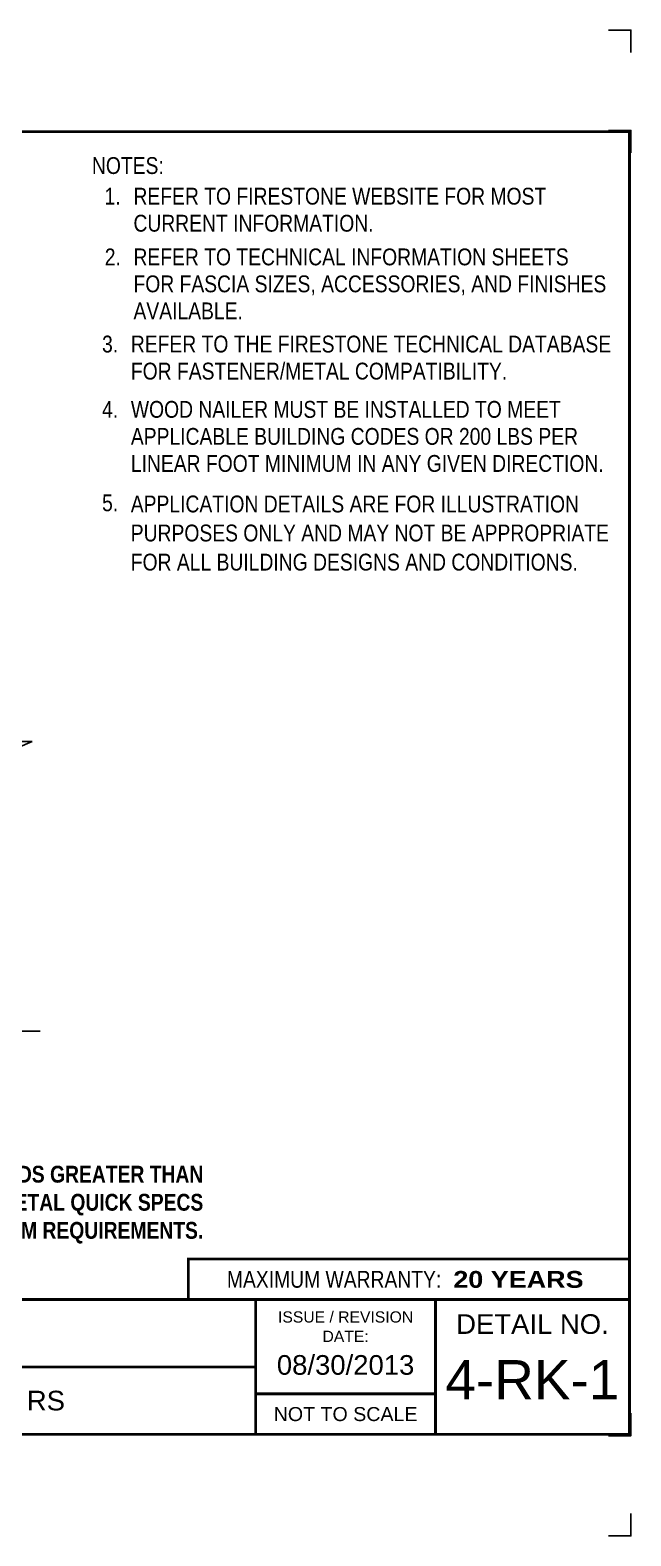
# Model space of a CAD drawing. Header units: inches. Extents: x 0 to 20, y 0 to 16.8.
# Drawn here: x 13.34 to 20.03, y 0 to 16.76 of the extents above; entities that cross this region are included whole.
import ezdxf
from ezdxf.enums import TextEntityAlignment as Align

# ---------------------------------------------------------------- set-up
doc = ezdxf.new("R2010")
doc.units = ezdxf.units.IN
doc.header["$MEASUREMENT"] = 0
doc.layers.get('0').update_dxf_attribs({"linetype": 'CONTINUOUS'})
doc.layers.get('DEFPOINTS').update_dxf_attribs({"linetype": 'CONTINUOUS'})
for name, color, linetype in [('FSBP-ANNO-NOTE', 7, 'CONTINUOUS'), ('FSBP-INSULATION', 7, 'CONTINUOUS'), ('FSBP-SUBSTRATE-GENERIC', 9, 'CONTINUOUS'), ('FSBP-TTLB', 7, 'CONTINUOUS'), ('FSBP-TTLB-BORDER', 7, 'CONTINUOUS'), ('FSBP-TTLB-TEXT', 7, 'CONTINUOUS')]:
    doc.layers.add(name, color=color, linetype=linetype)
doc.layers.add('FSBP-TRIMS', color=7, linetype='CONTINUOUS', lineweight=9)
doc.styles.add('ARIAL', font='arial.ttf')
doc.styles.add('ARIAL_BOLD', font='')
doc.styles.add('ARIAL_NAR', font='ARIALN.TTF')
doc.styles.add('FSBP_ARIAL_NAR', font='ARIALN.TTF')
doc.styles.get('ARIAL_BOLD').set_extended_font_data('Arial Black')

# ---------------------------------------------------------------- blocks, each defined once
blk = doc.blocks.new('A$C486F1324')
at = {"layer": 'DEFPOINTS', "linetype": 'Continuous', "ltscale": 1.75}
for points in [[(20.031, 16.512), (20.031, 16.762), (19.781, 16.762)], [(20.031, 0.25), (20.031, 0), (19.781, 0)]]:
    blk.add_lwpolyline(points, dxfattribs=at)
at = {"layer": 'DEFPOINTS', "color": 1}
for points in [[(20.031, 15.396), (20.031, 15.646), (19.781, 15.646)], [(20.031, 1.365), (20.031, 1.115), (19.781, 1.115)]]:
    blk.add_lwpolyline(points, dxfattribs=at)
at = {"layer": 'FSBP-TTLB', "const_width": 0.0312}
blk.add_lwpolyline([(15.106, 2.631), (20.016, 2.631), (20.016, 3.082), (15.106, 3.082)], close=True, dxfattribs=at)
for points in [[(0.016, 2.631), (0.016, 1.131), (20.016, 1.131), (20.016, 2.631), (0.016, 2.631)], [(15.856, 2.631), (15.856, 1.131)], [(17.857, 2.631), (17.857, 1.131)], [(20.016, 2.631), (20.016, 1.131)], [(4.841, 1.881), (15.856, 1.881)], [(15.856, 1.582), (17.857, 1.582)]]:
    blk.add_lwpolyline(points, dxfattribs=at)
at = {"layer": 'FSBP-TTLB-BORDER', "const_width": 0.0312}
blk.add_lwpolyline([(20.016, 2.631), (20.016, 15.631), (0.016, 15.631), (0.016, 2.631)], dxfattribs=at)
at = {"layer": 'FSBP-TTLB-TEXT', "style": 'ARIAL_NAR'}
blk.add_text('MAXIMUM WARRANTY:', height=0.1875, dxfattribs=at).set_placement((17.921, 2.856), align=Align.MIDDLE_RIGHT)
at = {"layer": 'FSBP-TTLB-TEXT', "style": 'ARIAL'}
for s, height, p in [('ISSUE / REVISION', 0.125, (16.856, 2.437)), ('DETAIL NO.', 0.2188, (18.936, 2.358)), ('DATE:', 0.125, (16.856, 2.221)), ('NOT TO SCALE', 0.15625, (16.856, 1.356))]:
    blk.add_text(s, height=height, dxfattribs=at).set_placement(p, align=Align.MIDDLE_CENTER)
at = {"layer": 'FSBP-TTLB-TEXT'}
for tag, height, style, p in [('MAXIMUM_WARRANTY', 0.188, 'ARIAL_BOLD', (18.055, 2.855)), ('ACCPT_SYSTEMS', 0.219, 'ARIAL', (12.51, 1.506))]:
    blk.add_attdef(tag, text='', height=height, dxfattribs=dict(at, style=style)).set_placement(p, align=Align.MIDDLE_LEFT)
for tag, height, style, p in [('DETAIL_DESCP_LINE_1', 0.219, 'ARIAL_BOLD', (10.347, 2.257)), ('ISSUE_REV_DATE', 0.219, 'ARIAL', (16.856, 1.903)), ('DETAIL_NUMBER', 0.438, 'ARIAL', (18.935, 1.738))]:
    blk.add_attdef(tag, text='', height=height, dxfattribs=dict(at, style=style)).set_placement(p, align=Align.MIDDLE_CENTER)

msp = doc.modelspace()

# ---------------------------------------------------------------- hatches: boundary and pattern name
at = {"layer": 'FSBP-INSULATION'}
h = msp.add_hatch(dxfattribs=at)
h.set_pattern_fill('ANSI31', color=256, scale=4, angle=45, style=0)
h.set_pattern_definition([(90, (-23.12646, 0.37724), (-0.5, 1e-16), [])])
h.paths.add_polyline_path([(9.759, 10.093), (9.759, 10.091), (9.759, 8.093), (12.433, 8.093), (12.439, 8.094), (12.439, 8.118), (12.409, 8.135), (12.439, 8.143), (12.439, 8.167), (12.409, 8.183), (12.439, 8.191), (12.439, 8.216), (12.409, 8.232), (12.439, 8.24), (12.439, 8.264), (12.409, 8.281), (12.439, 8.288), (12.439, 8.313), (12.409, 8.329), (12.439, 8.337), (12.439, 8.361), (12.409, 8.378), (12.439, 8.385), (12.439, 8.41), (12.409, 8.426), (12.439, 8.434), (12.439, 8.458), (12.409, 8.475), (12.439, 8.483), (12.439, 8.507), (12.409, 8.523), (12.439, 8.531), (12.439, 8.555), (12.409, 8.572), (12.439, 8.58), (12.439, 8.604), (12.409, 8.62), (12.439, 8.628), (12.439, 8.652), (12.409, 8.669), (12.439, 8.677), (12.439, 8.701), (12.409, 8.717), (12.439, 8.725), (12.439, 8.749), (12.409, 8.766), (12.439, 8.774), (12.439, 8.798), (12.409, 8.814), (12.439, 8.822), (12.439, 8.847), (12.409, 8.863), (12.439, 8.871), (12.439, 8.895), (12.409, 8.911), (12.439, 8.919), (12.439, 8.944), (12.409, 8.96), (12.439, 8.968), (12.439, 8.992), (12.409, 9.009), (12.439, 9.016), (12.439, 9.041), (12.409, 9.057), (12.439, 9.065), (12.439, 9.089), (12.409, 9.106), (12.439, 9.113), (12.439, 9.138), (12.409, 9.154), (12.439, 9.162), (12.439, 9.186), (12.409, 9.203), (12.439, 9.211), (12.439, 9.235), (12.409, 9.251), (12.439, 9.259), (12.439, 9.283), (12.409, 9.3), (12.439, 9.308), (12.439, 9.332), (12.409, 9.348), (12.439, 9.356), (12.439, 9.38), (12.409, 9.397), (12.439, 9.405), (12.439, 9.429), (12.409, 9.445), (12.439, 9.453), (12.439, 9.477), (12.409, 9.494), (12.439, 9.502), (12.439, 9.526), (12.409, 9.542), (12.439, 9.55), (12.439, 9.575), (12.409, 9.591), (12.439, 9.599), (12.439, 9.623), (12.409, 9.639), (12.439, 9.647), (12.439, 9.672), (12.409, 9.688), (12.439, 9.696), (12.439, 9.72), (12.409, 9.737), (12.439, 9.744), (12.439, 9.769), (12.409, 9.785), (12.439, 9.793), (12.439, 9.817), (12.409, 9.834), (12.439, 9.841), (12.439, 9.866), (12.409, 9.882), (12.439, 9.89), (12.439, 9.914), (12.409, 9.931), (12.439, 9.939), (12.439, 9.963), (12.409, 9.979), (12.439, 9.987), (12.439, 10.011), (12.409, 10.028), (12.439, 10.036), (12.439, 10.06), (12.409, 10.076), (12.439, 10.084), (12.439, 10.093)])
h.paths.add_polyline_path([(12.577, 9.421), (12.547, 9.413), (12.547, 9.389), (12.577, 9.373), (12.547, 9.365), (12.547, 9.341), (12.577, 9.324), (12.547, 9.316), (12.547, 9.292), (12.577, 9.276), (12.547, 9.268), (12.547, 9.244), (12.577, 9.227), (12.547, 9.219), (12.547, 9.195), (12.577, 9.179), (12.547, 9.171), (12.547, 9.147), (12.577, 9.13), (12.547, 9.122), (12.547, 9.098), (12.577, 9.082), (12.547, 9.074), (12.547, 9.049), (12.577, 9.033), (12.547, 9.025), (12.547, 9.001), (12.577, 8.985), (12.547, 8.977), (12.547, 8.952), (12.577, 8.936), (12.547, 8.928), (12.547, 8.904), (12.577, 8.887), (12.547, 8.88), (12.547, 8.855), (12.577, 8.839), (12.547, 8.831), (12.547, 8.807), (12.577, 8.79), (12.547, 8.783), (12.547, 8.758), (12.577, 8.742), (12.547, 8.734), (12.547, 8.71), (12.577, 8.693), (12.547, 8.685), (12.547, 8.661), (12.577, 8.645), (12.547, 8.637), (12.547, 8.613), (12.577, 8.596), (12.547, 8.588), (12.547, 8.564), (12.577, 8.548), (12.547, 8.54), (12.547, 8.516), (12.577, 8.499), (12.547, 8.491), (12.547, 8.467), (12.577, 8.451), (12.547, 8.443), (12.547, 8.419), (12.577, 8.402), (12.547, 8.394), (12.547, 8.37), (12.577, 8.354), (12.547, 8.346), (12.547, 8.321), (12.577, 8.305), (12.547, 8.297), (12.547, 8.273), (12.577, 8.256), (12.547, 8.249), (12.547, 8.224), (12.577, 8.208), (12.547, 8.2), (12.547, 8.176), (12.577, 8.159), (12.547, 8.152), (12.547, 8.127), (12.577, 8.111), (12.547, 8.103), (12.547, 8.093), (13.205, 8.093), (13.205, 8.774), (13.367, 8.841), (13.043, 8.841), (13.205, 8.908), (13.205, 10.093), (12.547, 10.093), (12.547, 10.069), (12.577, 10.052), (12.547, 10.044), (12.547, 10.02), (12.577, 10.004), (12.547, 9.996), (12.547, 9.972), (12.577, 9.955), (12.547, 9.947), (12.547, 9.923), (12.577, 9.907), (12.547, 9.899), (12.547, 9.875), (12.577, 9.858), (12.547, 9.85), (12.547, 9.826), (12.577, 9.81), (12.547, 9.802), (12.547, 9.777), (12.577, 9.761), (12.547, 9.753), (12.547, 9.729), (12.577, 9.713), (12.547, 9.705), (12.547, 9.68), (12.577, 9.664), (12.547, 9.656), (12.547, 9.632), (12.577, 9.615), (12.547, 9.608), (12.547, 9.583), (12.577, 9.567), (12.547, 9.559), (12.547, 9.535), (12.577, 9.518), (12.547, 9.511), (12.547, 9.486), (12.577, 9.47), (12.547, 9.462), (12.547, 9.438)])
h.paths.add_polyline_path([(9.784, 9.385), (12.42, 9.385), (12.42, 8.73), (9.784, 8.73)], flags=24)

# ---------------------------------------------------------------- linework, layer by layer
at = {"layer": 'FSBP-SUBSTRATE-GENERIC'}
for p, q in [((13.043, 8.841), (13.367, 8.841)), ((13.367, 8.841), (13.205, 8.774)), ((11.121, 5.619), (13.455, 5.619))]:
    msp.add_line(p, q, dxfattribs=at)

# ---------------------------------------------------------------- block references
ref = msp.add_blockref('A$C486F1324', (0, 0))
ref.add_attrib('MAXIMUM_WARRANTY', '20 YEARS', dxfattribs={"layer": 'FSBP-TTLB-TEXT', "height": 0.1875, "style": 'ARIAL_BOLD'}).set_placement((18.055, 2.855), align=Align.MIDDLE_LEFT)
ref.add_attrib('DETAIL_NUMBER', '4-RK-1', dxfattribs={"layer": 'FSBP-TTLB-TEXT', "height": 0.4375, "style": 'ARIAL'}).set_placement((18.935, 1.738), align=Align.MIDDLE_CENTER)
ref.add_attrib('ISSUE_REV_DATE', '08/30/2013', dxfattribs={"layer": 'FSBP-TTLB-TEXT', "height": 0.2188, "style": 'ARIAL'}).set_placement((16.856, 1.903), align=Align.MIDDLE_CENTER)
ref.add_attrib('ACCPT_SYSTEMS', 'UC-4 RS', dxfattribs={"layer": 'FSBP-TTLB-TEXT', "height": 0.2188, "style": 'ARIAL'}).set_placement((12.51, 1.506), align=Align.MIDDLE_LEFT)

# ---------------------------------------------------------------- texts
at = {"layer": 'FSBP-ANNO-NOTE', "style": 'FSBP_ARIAL_NAR'}
for s, p in [('NOTES:', (14.033, 15.254)), ('REFER TO FIRESTONE WEBSITE FOR MOST', (14.495, 14.913)), ('CURRENT INFORMATION.', (14.495, 14.612)), ('REFER TO TECHNICAL INFORMATION SHEETS', (14.495, 14.237)), ('FOR FASCIA SIZES, ACCESSORIES, AND FINISHES', (14.495, 13.937)), ('AVAILABLE.', (14.495, 13.636)), ('REFER TO THE FIRESTONE TECHNICAL DATABASE', (14.466, 13.267)), ('FOR FASTENER/METAL COMPATIBILITY.', (14.466, 12.966)), ('WOOD NAILER MUST BE INSTALLED TO MEET', (14.466, 12.54)), ('APPLICABLE BUILDING CODES OR 200 LBS PER', (14.466, 12.239)), ('LINEAR FOOT MINIMUM IN ANY GIVEN DIRECTION.', (14.466, 11.938))]:
    msp.add_text(s, height=0.1875, dxfattribs=at).set_placement(p, align=Align.MIDDLE_LEFT)
for s, p in [('1.', (14.263, 14.913)), ('2.', (14.265, 14.237)), ('3.', (14.235, 13.267)), ('4.', (14.235, 12.54)), ('5.', (14.235, 11.5))]:
    msp.add_text(s, height=0.1875, dxfattribs=at).set_placement(p, align=Align.MIDDLE_CENTER)
at = {"layer": 'FSBP-ANNO-NOTE', "insert": (15.272, 4.12), "char_height": 0.1875, "attachment_point": 3, "style": 'FSBP_ARIAL_NAR'}
msp.add_mtext('{\\fArial Narrow|b1|i0|c0|p34;FOR WARRANTY PERIODS GREATER THAN\\P20 YEARS REFER TO METAL QUICK SPECS\\PFOR MINIMUM REQUIREMENTS.}', dxfattribs=at)
at = {"layer": 'FSBP-TRIMS', "style": 'FSBP_ARIAL_NAR'}
for s, p in [('APPLICATION DETAILS ARE FOR ILLUSTRATION', (14.465, 11.393)), ('PURPOSES ONLY AND MAY NOT BE APPROPRIATE', (14.465, 11.07)), ('FOR ALL BUILDING DESIGNS AND CONDITIONS.', (14.465, 10.746))]:
    msp.add_text(s, height=0.1875, dxfattribs=at).set_placement(p)

doc.saveas('drawing.dxf')
